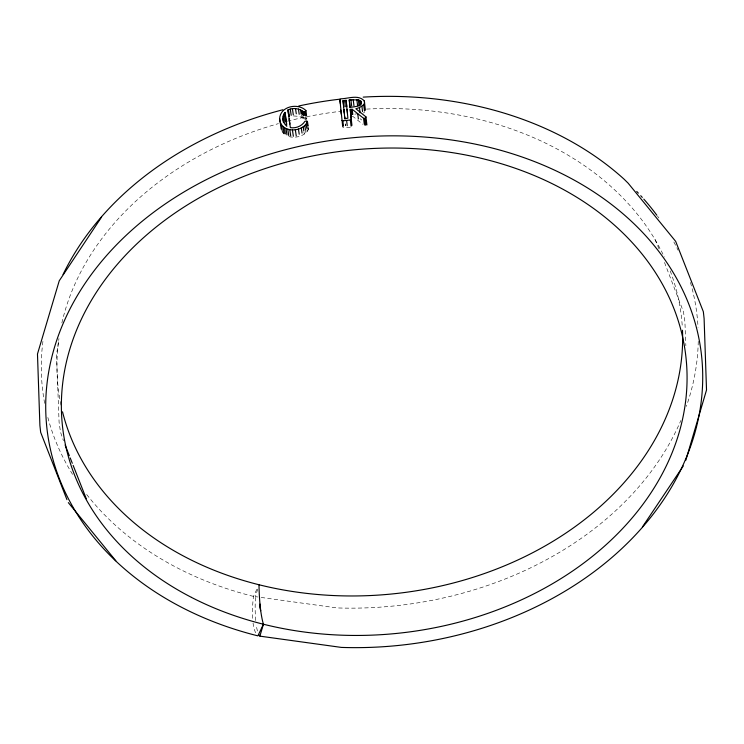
<?xml version="1.0" encoding="UTF-8"?>
<svg xmlns="http://www.w3.org/2000/svg" width="744" height="744" viewBox="0 0 744 744"><rect width="100%" height="100%" fill="white"/><g stroke="black" fill="none" stroke-linecap="round" stroke-linejoin="round"><path stroke-width="0.56" stroke-dasharray="3.72 2.79" d="M58.497 341.831L56.507 354.814L59.092 422.267L60.534 432.18L63.417 440.699M257.703 589.081L255.443 596.651L260.037 597.293M288.895 136.608C295.917 138.505 305.384 135.985 308.574 129L308.267 126.917M252.597 618.348A66.653 18.302 -76 0 1 253.462 596.381L257.61 587.658M293.48 115.962L299.516 116.362L304.975 119.384L306.286 119.198L306.993 117.859M363.407 113.079L364.607 112M354.832 114.185L357.25 113.646M366.178 125.559L364.448 125.559M350.284 127.364L342.844 127.661M352.07 116.659L353.047 116.548L362.784 124.257M261.181 597.451L336.939 607.922A329.322 254.839 -6.4 0 0 680.844 420.5M307.532 128.275L308.574 129M360.059 118.668L361.724 119.998M655.018 239.54L659.835 250.644M664.494 262.465L683.466 311.82L684.908 321.733L685.856 345.783M307.914 126.433L308.221 128.526M307.802 126.852L308.267 129.986M305.979 117.106L306.286 119.198M305.328 117.31L305.635 119.403M306.928 129.372L307.235 131.465M304.668 117.292L304.975 119.384M303.599 116.696L303.905 118.789M305.44 129.689L305.905 132.823M302.538 115.794L302.845 117.887M303.961 131.958L304.277 134.05M301.301 115.078L301.608 117.171M345.458 123.755L345.709 125.829L345.486 123.588M257.48 631.005A67.109 13.28 -82.1 0 1 256.317 625.592M255.703 620.589A67.109 13.28 -82.1 0 1 255.452 596.651M698.253 341.329A329.322 254.839 -6.4 0 1 686.34 406.401M253.462 596.381A329.322 254.839 -6.4 0 1 85.458 492.919M72.596 474.393A329.322 254.839 -6.4 0 1 47.346 415.524M44.668 403.378A329.322 254.839 -6.4 0 1 43.226 339.097M657.529 216.16A329.322 254.839 -6.4 0 1 658.868 218.001M673.841 241.977A329.322 254.839 -6.4 0 1 678.063 250.235M690.441 282.422A329.322 254.839 -6.4 0 1 698.03 327.434M61.008 405.21A313.643 242.711 -6.4 0 1 58.953 338.511M61.873 322.933A313.643 242.711 -6.4 0 1 278.442 123.625M287.482 121.188A313.643 242.711 -6.4 0 1 339.943 111.386M366.55 109.098A313.643 242.711 -6.4 0 1 664.29 256.996M670.186 270.872A313.643 242.711 -6.4 0 1 682.36 327.909M255.657 632.781A66.653 18.302 -76 0 1 253.044 623.054"/><path stroke-width="1.12" d="M258.996 584.765A128.442 25.408 -82.1 0 0 259.982 604.072L259.823 607.402L260.726 610.712A128.442 25.408 -82.1 0 0 263.423 624.235L259.879 636.139L341.366 647.41A329.322 254.839 -6.4 0 0 684.331 293.62A329.322 254.839 -6.4 0 0 144.941 219.015A329.322 254.839 -6.4 0 0 257.889 635.86L263.423 624.235M305.914 110.54L305.207 111.879L303.896 112.065C299.562 108.373 293.08 107.396 287.928 110L290.346 127.624C295.88 128.61 301.897 126.08 304.919 121.319L306.454 120.956L307.486 121.691C302.473 133.092 280.079 133.167 279.651 118.566C280.311 106.16 298.074 102.644 305.914 110.54L306.547 115.404M286.924 126.127C282.469 123.132 281.558 116.464 285.045 112.4L286.756 124.508M685.81 460.285L706.521 390.005L704.103 318.544L703.34 311.699L675.673 241.372L628.178 183.229L624.132 179.22A329.322 254.839 -6.4 0 0 363.193 97.12M366.904 124.955L365.936 116.845L355.855 108.736L359.464 107.62L363.723 104.727L364.532 102.97L364.337 101.026C358.645 94.2 348.201 98.72 340.715 98.822L339.841 99.445L342.714 126.629M101.584 217.043L59.25 280.786L37.479 353.995L39.897 425.456L40.66 432.301L66.951 499.67M642.416 526.957L683.29 465.958M341.952 120.398L342.835 120.816L350.34 119.979L351.187 119.161L350.219 109.498L352.163 109.275L363.565 118.296L365.295 118.296L365.936 116.845M346.081 100.291L347.894 118.222L344.825 118.566L343.012 100.635L346.081 100.291L346.844 106.522M349.252 99.929L358.329 99.863L360.896 101.193L361.417 102.337C360.254 106.941 353.828 106.718 350.006 107.387L349.252 99.929L350.136 107.815M115.822 560.771L68.327 502.628M282.339 131.595L283.501 133.027M65.109 444.996L69.341 455.747M70.187 457.895L72.308 463.27M73.154 465.418L86.285 498.731M307.486 121.691L308.109 125.866M307.142 121.207L307.449 123.299M307.179 122.676L307.644 125.81M305.207 111.879L305.821 116.055M304.556 112.084L305.021 115.218M306.156 124.146L306.77 128.331M303.896 112.065L304.361 115.199M302.827 111.47L303.44 115.655M304.826 125.504L305.44 129.689M301.757 110.568L302.38 114.753M303.189 126.731L303.812 130.916M300.52 109.852L301.143 114.037M298.437 109.043L299.209 114.269M301.255 127.838L302.036 133.064M295.507 108.568L296.289 113.795M298.437 128.982L299.209 134.208M292.392 108.643L293.322 114.92M295.331 129.735L296.261 136.003M290.272 109.052L291.202 115.329M292.429 129.995L293.359 136.264M288.393 109.768L289.323 116.045M287.928 110L288.858 116.269M289.137 118.826L289.909 124.053M289.797 129.782L290.727 136.05M287.816 129.289L288.746 135.566M284.134 113.693L285.212 121.012M286.022 128.573L286.952 134.841M283.213 115.897L284.134 122.174M284.422 127.615L285.352 133.892M282.832 118.268L283.445 122.453M283.008 126.433L284.087 133.743M281.251 124.276L282.181 130.553M279.651 118.566L281.167 129.037M285.045 112.4L286.533 125.829M260.726 610.712L259.972 604.063M364.337 101.026L365.416 110.233M363.723 104.727L364.486 110.958M365.295 118.296L366.048 124.527M364.662 118.426L365.425 124.657M363.565 118.296L364.328 124.518M361.919 106.346L362.551 111.535M360.896 101.193L361.268 104.309M359.584 100.31L360.217 105.499M359.464 107.62L360.087 112.809M358.329 99.863L359.092 106.094M356.85 99.584L357.613 105.815M357.734 113.73L358.366 118.928M353.195 99.519L353.958 105.75M352.163 109.275L352.796 114.474M350.908 99.743L351.661 105.974M351.187 109.387L351.819 114.576M350.219 109.498L350.973 115.729M350.703 114.325L351.949 125.392M350.34 119.979L351.094 126.21M346.983 109.238L347.495 113.386M344.574 100.459L345.328 106.69M346.592 120.463L347.225 125.652M343.012 100.635L343.774 106.866M343.914 109.582L344.426 113.739M342.835 120.816L343.468 126.015M339.841 99.445L340.343 103.602M340.761 110.038L341.264 114.185M344.128 110.14L344.351 112.372M344.807 116.855L345.03 119.096M259.879 636.129A67.109 13.28 -82.1 0 1 258.996 634.837M682.471 330.234A313.643 242.711 -6.4 0 1 404.531 592.512A313.643 242.711 -6.4 0 1 62.524 411.804M63.054 274.508A329.322 254.839 -6.4 0 1 282.915 109.749M298.753 105.992A329.322 254.839 -6.4 0 1 339.887 99.175M636.734 191.441A329.322 254.839 -6.4 0 1 638.343 193.133M640.724 195.691A329.322 254.839 -6.4 0 1 642.286 197.411M643.83 199.141A329.322 254.839 -6.4 0 1 656.859 215.239M191.478 597.395A313.643 242.711 -6.4 0 0 685.503 402.169A313.643 242.711 -6.4 0 0 245.659 175.658A313.643 242.711 -6.4 0 0 191.478 597.395"/></g></svg>
